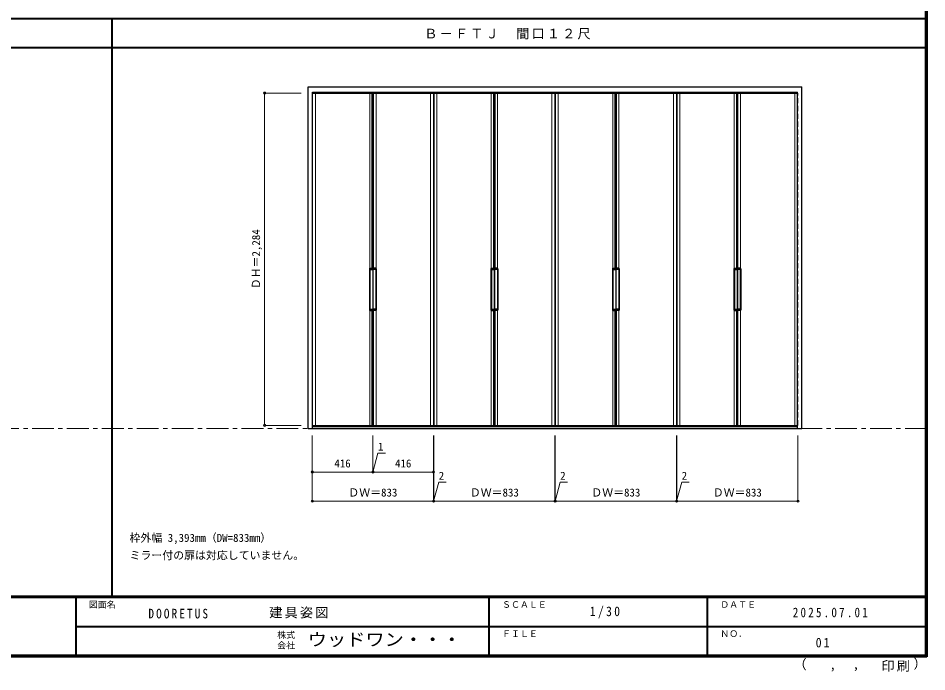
# Model space of a CAD drawing. Units: millimetres, scale not verified. Extents: x -6000 to 5700, y -4307 to 4260.
# Drawn here: x -546 to 5700, y -4307 to 186 of the extents above; entities that cross this region are included whole.
import ezdxf
from ezdxf.enums import TextEntityAlignment as Align

# ---------------------------------------------------------------- set-up
doc = ezdxf.new("R2010")
doc.units = ezdxf.units.MM
doc.header["$LTSCALE"] = 30
doc.header["$PDMODE"] = 32
doc.header["$PDSIZE"] = 15
doc.linetypes.add('CHAIN1', pattern=[8, 5, -1, 1, -1])
doc.linetypes.add('DASHED1', pattern=[1.8, 1.2, -0.6])
for name, color, linetype, lineweight in [('0-1_通り芯', 7, 'CHAIN1', 18), ('0-2_扉', 3, 'Continuous', 25), ('0-3_仕上げ', 7, 'Continuous', 18), ('0-4_枠', 3, 'Continuous', 25), ('0-B_寸法', 7, 'Continuous', 9), ('F-1_枠', 6, 'Continuous', 40)]:
    doc.layers.add(name, color=color, linetype=linetype, lineweight=lineweight)
doc.layers.add('0-A_文字', color=7, linetype='Continuous')
doc.layers.add('F-A_文字', color=7, linetype='Continuous')
doc.styles.add('ＭＳ ゴシック', font='')
doc.styles.get('ＭＳ ゴシック').set_extended_font_data('MS Gothic')

msp = doc.modelspace()

# ---------------------------------------------------------------- linework, layer by layer
at = {"layer": '0-1_通り芯'}
msp.add_line((-5490, -2633.5), (5700, -2633.5), dxfattribs=at)
at = {"layer": '0-2_扉', "color": 4, "linetype": 'DASHED1', "lineweight": 9}
for p, q in [((1476, -2613), (1476, -329)), ((1478.5, -329), (1476, -329)), ((4811.5, -329), (4814, -329)), ((4814, -2613), (4814, -329)), ((1478.5, -2613), (1476, -2613)), ((4811.5, -2613), (4814, -2613))]:
    msp.add_line(p, q, dxfattribs=at)
at = {"layer": '0-2_扉'}
for p, q in [((1478.5, -329), (1892, -329)), ((1888, -1533), (1888, -329)), ((1892, -329), (1892, -2613)), ((1893, -329), (2309, -329)), ((1893, -329), (1893, -2613)), ((1897, -1533), (1897, -329)), ((2309, -329), (2309, -2613)), ((2311, -329), (2727, -329)), ((2311, -329), (2311, -2613)), ((2723, -1533), (2723, -329)), ((2727, -329), (2727, -2613)), ((2728, -329), (3144, -329)), ((2728, -329), (2728, -2613)), ((2732, -1533), (2732, -329)), ((3144, -329), (3144, -2613)), ((3146, -329), (3146, -2613)), ((3146, -329), (3562, -329)), ((3558, -1533), (3558, -329)), ((3562, -329), (3562, -2613)), ((3563, -329), (3979, -329)), ((3563, -329), (3563, -2613)), ((3567, -1533), (3567, -329)), ((3979, -329), (3979, -2613)), ((3981, -329), (4397, -329)), ((3981, -329), (3981, -2613)), ((4393, -1533), (4393, -329)), ((4397, -329), (4397, -2613)), ((4398, -329), (4398, -2613)), ((4398, -329), (4811.5, -329)), ((4402, -1533), (4402, -329)), ((1869, -1536), (1869, -1820)), ((1872, -1533), (1892, -1533)), ((1872, -1544), (1872, -1812)), ((1875, -1541), (1889, -1541)), ((1892, -1533), (1892, -1538)), ((1892, -1538), (1892, -1536.5)), ((1892, -1538), (1892, -1536.5)), ((1913, -1533), (1893, -1533)), ((1893, -1533), (1893, -1538)), ((1893, -1538), (1893, -1536.5)), ((1893, -1538), (1893, -1536.5)), ((1910, -1541), (1896, -1541)), ((1913, -1544), (1913, -1812)), ((1916, -1536), (1916, -1820)), ((2704, -1536), (2704, -1820)), ((2707, -1533), (2727, -1533)), ((2707, -1544), (2707, -1812)), ((2710, -1541), (2724, -1541)), ((2727, -1533), (2727, -1538)), ((2727, -1538), (2727, -1536.5)), ((2727, -1538), (2727, -1536.5)), ((2748, -1533), (2728, -1533)), ((2728, -1533), (2728, -1538)), ((2728, -1538), (2728, -1536.5)), ((2728, -1538), (2728, -1536.5)), ((2745, -1541), (2731, -1541)), ((2748, -1544), (2748, -1812)), ((2751, -1536), (2751, -1820)), ((3539, -1536), (3539, -1820)), ((3542, -1533), (3562, -1533)), ((3542, -1544), (3542, -1812)), ((3545, -1541), (3559, -1541)), ((3562, -1533), (3562, -1538)), ((3562, -1538), (3562, -1536.5)), ((3562, -1538), (3562, -1536.5)), ((3583, -1533), (3563, -1533)), ((3563, -1533), (3563, -1538)), ((3563, -1538), (3563, -1536.5)), ((3563, -1538), (3563, -1536.5)), ((3580, -1541), (3566, -1541)), ((3583, -1544), (3583, -1812)), ((3586, -1536), (3586, -1820)), ((4374, -1536), (4374, -1820)), ((4377, -1533), (4397, -1533)), ((4377, -1544), (4377, -1812)), ((4380, -1541), (4394, -1541)), ((4397, -1533), (4397, -1538)), ((4397, -1538), (4397, -1536.5)), ((4397, -1538), (4397, -1536.5)), ((4418, -1533), (4398, -1533)), ((4398, -1533), (4398, -1538)), ((4398, -1538), (4398, -1536.5)), ((4398, -1538), (4398, -1536.5)), ((4415, -1541), (4401, -1541)), ((4418, -1544), (4418, -1812)), ((4421, -1536), (4421, -1820)), ((1872, -1823), (1892, -1823)), ((1875, -1815), (1889, -1815)), ((1888, -2613), (1888, -1823)), ((1892, -1818), (1892, -1819.5)), ((1892, -1818), (1892, -1819.5)), ((1892, -1818), (1892, -1819.5)), ((1892, -1823), (1892, -1818)), ((1893, -1818), (1893, -1819.5)), ((1893, -1818), (1893, -1819.5)), ((1893, -1818), (1893, -1819.5)), ((1893, -1823), (1893, -1818)), ((1913, -1823), (1893, -1823)), ((1910, -1815), (1896, -1815)), ((1897, -2613), (1897, -1823)), ((2707, -1823), (2727, -1823)), ((2710, -1815), (2724, -1815)), ((2723, -2613), (2723, -1823)), ((2727, -1818), (2727, -1819.5)), ((2727, -1818), (2727, -1819.5)), ((2727, -1818), (2727, -1819.5)), ((2727, -1823), (2727, -1818)), ((2728, -1818), (2728, -1819.5)), ((2728, -1818), (2728, -1819.5)), ((2728, -1818), (2728, -1819.5)), ((2728, -1823), (2728, -1818)), ((2748, -1823), (2728, -1823)), ((2745, -1815), (2731, -1815)), ((2732, -2613), (2732, -1823)), ((3542, -1823), (3562, -1823)), ((3545, -1815), (3559, -1815)), ((3558, -2613), (3558, -1823)), ((3562, -1818), (3562, -1819.5)), ((3562, -1818), (3562, -1819.5)), ((3562, -1818), (3562, -1819.5)), ((3562, -1823), (3562, -1818)), ((3563, -1818), (3563, -1819.5)), ((3563, -1818), (3563, -1819.5)), ((3563, -1818), (3563, -1819.5)), ((3563, -1823), (3563, -1818)), ((3583, -1823), (3563, -1823)), ((3580, -1815), (3566, -1815)), ((3567, -2613), (3567, -1823)), ((4377, -1823), (4397, -1823)), ((4380, -1815), (4394, -1815)), ((4393, -2613), (4393, -1823)), ((4397, -1818), (4397, -1819.5)), ((4397, -1818), (4397, -1819.5)), ((4397, -1818), (4397, -1819.5)), ((4397, -1823), (4397, -1818)), ((4398, -1818), (4398, -1819.5)), ((4398, -1818), (4398, -1819.5)), ((4398, -1818), (4398, -1819.5)), ((4398, -1823), (4398, -1818)), ((4418, -1823), (4398, -1823)), ((4415, -1815), (4401, -1815)), ((4402, -2613), (4402, -1823)), ((1478.5, -2613), (1892, -2613)), ((1893, -2613), (2309, -2613)), ((2311, -2613), (2727, -2613)), ((2728, -2613), (3144, -2613)), ((3146, -2613), (3562, -2613)), ((3563, -2613), (3979, -2613)), ((3981, -2613), (4397, -2613)), ((4398, -2613), (4811.5, -2613))]:
    msp.add_line(p, q, dxfattribs=at)
for centre, start, end in [((1872, -1536), 90, 180), ((1875, -1544), 90, 180), ((1889, -1538), 270, 0), ((1896, -1538), 180, 270), ((1910, -1544), 0, 90), ((1913, -1536), 0, 90), ((2707, -1536), 90, 180), ((2710, -1544), 90, 180), ((2724, -1538), 270, 0), ((2731, -1538), 180, 270), ((2745, -1544), 0, 90), ((2748, -1536), 0, 90), ((3542, -1536), 90, 180), ((3545, -1544), 90, 180), ((3559, -1538), 270, 0), ((3566, -1538), 180, 270), ((3580, -1544), 0, 90), ((3583, -1536), 0, 90), ((4377, -1536), 90, 180), ((4380, -1544), 90, 180), ((4394, -1538), 270, 0), ((4401, -1538), 180, 270), ((4415, -1544), 0, 90), ((4418, -1536), 0, 90), ((1872, -1820), 180, 270), ((1875, -1812), 180, 270), ((1889, -1818), 0, 90), ((1896, -1818), 90, 180), ((1910, -1812), 270, 0), ((1913, -1820), 270, 0), ((2707, -1820), 180, 270), ((2710, -1812), 180, 270), ((2724, -1818), 0, 90), ((2731, -1818), 90, 180), ((2745, -1812), 270, 0), ((2748, -1820), 270, 0), ((3542, -1820), 180, 270), ((3545, -1812), 180, 270), ((3559, -1818), 0, 90), ((3566, -1818), 90, 180), ((3580, -1812), 270, 0), ((3583, -1820), 270, 0), ((4377, -1820), 180, 270), ((4380, -1812), 180, 270), ((4394, -1818), 0, 90), ((4401, -1818), 90, 180), ((4415, -1812), 270, 0), ((4418, -1820), 270, 0)]:
    msp.add_arc(centre, 3, start, end, dxfattribs=at)
at = {"layer": '0-3_仕上げ'}
for p, q in [((1497, -2613), (1497, -329)), ((1871, -1533.17), (1871, -329)), ((1914, -1533.17), (1914, -329)), ((2288, -329), (2288, -2613)), ((2332, -329), (2332, -2613)), ((2706, -1533.17), (2706, -329)), ((2749, -1533.17), (2749, -329)), ((3123, -329), (3123, -2613)), ((3167, -329), (3167, -2613)), ((3541, -1533.17), (3541, -329)), ((3584, -1533.17), (3584, -329)), ((3958, -329), (3958, -2613)), ((4002, -329), (4002, -2613)), ((4376, -1533.17), (4376, -329)), ((4419, -1533.17), (4419, -329)), ((4793, -2613), (4793, -329)), ((1871, -2613), (1871, -1822.83)), ((1914, -2613), (1914, -1822.83)), ((2706, -2613), (2706, -1822.83)), ((2749, -2613), (2749, -1822.83)), ((3541, -2613), (3541, -1822.83)), ((3584, -2613), (3584, -1822.83)), ((4376, -2613), (4376, -1822.83)), ((4419, -2613), (4419, -1822.83))]:
    msp.add_line(p, q, dxfattribs=at)
at = {"layer": '0-4_枠'}
for p, q in [((1448.5, -2633.5), (1448.5, -285.5)), ((1448.5, -285.5), (4841.5, -285.5)), ((4841.5, -2633.5), (4841.5, -285.5)), ((1478.5, -2633.5), (1478.5, -321.5)), ((1478.5, -321.5), (4811.5, -321.5)), ((4811.5, -2633.5), (4811.5, -321.5)), ((1478.5, -2621.5), (4811.5, -2621.5)), ((1448.5, -2633.5), (4841.5, -2633.5))]:
    msp.add_line(p, q, dxfattribs=at)
at = {"layer": '0-B_寸法', "color": 4}
for p, q in [((1148.5, -329), (1148.5, -2613)), ((1148.5, -329), (1398.5, -329)), ((1148.5, -2613), (1398.5, -2613)), ((1476, -3133.5), (1476, -2683.5)), ((2309, -3133.5), (2309, -2683.5)), ((1893, -2933.5), (2309, -2933.5)), ((1476, -3133.5), (2309, -3133.5))]:
    msp.add_line(p, q, dxfattribs=at)
for points in [[(1476, -2933.5), (1892, -2933.5), (1892, -2683.5)], [(1892, -2933.5), (1893, -2933.5), (1893, -2683.5)], [(2309, -3133.5), (2311, -3133.5), (2311, -2683.5)], [(2311, -3133.5), (3144, -3133.5), (3144, -2683.5)], [(3144, -3133.5), (3146, -3133.5), (3146, -2683.5)], [(3146, -3133.5), (3979, -3133.5), (3979, -2683.5)], [(3979, -3133.5), (3981, -3133.5), (3981, -2683.5)], [(3981, -3133.5), (4814, -3133.5), (4814, -2683.5)], [(1892.5, -2933.5), (1927.45, -2803.07), (1978.23, -2803.07)], [(2310, -3133.5), (2344.95, -3003.07), (2395.73, -3003.07)], [(3145, -3133.5), (3179.95, -3003.07), (3230.73, -3003.07)], [(3980, -3133.5), (4014.95, -3003.07), (4065.73, -3003.07)]]:
    msp.add_lwpolyline(points, dxfattribs=at)
at = {"layer": '0-B_寸法'}
for p in [(1148.5, -329), (1148.5, -2613), (1476, -2933.5), (1892, -2933.5), (1893, -2933.5), (2309, -2933.5), (1476, -3133.5), (2309, -3133.5), (2311, -3133.5), (3144, -3133.5), (3146, -3133.5), (3979, -3133.5), (3981, -3133.5), (4814, -3133.5)]:
    msp.add_point(p, dxfattribs=at)
at = {"layer": 'F-1_枠'}
for p, q in [((5690, 4175), (5690, -4205)), ((5695, 4175), (5695, -4205)), ((5700, 4175), (5700, -4205)), ((-6000, 184.5), (5700, 184.5)), ((100, -3790), (100, 184.5)), ((-6000, -15.5), (5700, -15.5)), ((5700, -3790), (-6000, -3790)), ((5700, -3795), (-6000, -3795)), ((-150, -3795), (-150, -4195)), ((2690, -3795), (2690, -4195)), ((4190, -3795), (4190, -4195)), ((-150, -3995), (5690, -3995.01)), ((5700, -4195), (-6000, -4195)), ((5700, -4200), (-6000, -4200)), ((5700, -4205), (-6000, -4205))]:
    msp.add_line(p, q, dxfattribs=at)

# ---------------------------------------------------------------- texts
at = {"layer": '0-A_文字', "style": 'ＭＳ ゴシック'}
for s, p in [('枠外幅 3,393mm（DW=833mm）', (220, -3430)), ('ミラー付の扉は対応していません。', (220, -3550))]:
    msp.add_text(s, height=54.99, dxfattribs=at).set_placement(p, align=Align.BOTTOM_LEFT)
at = {"layer": '0-A_文字', "insert": (2246.25, 39.5), "char_height": 65.98, "attachment_point": 7, "style": 'ＭＳ ゴシック'}
msp.add_mtext('\\T1.17;Ｂ－ＦＴＪ\u3000間口１２尺', dxfattribs=at)
at = {"layer": '0-B_寸法', "style": 'ＭＳ ゴシック'}
msp.add_text('ＤＨ＝2,284', height=54.99, rotation=90, dxfattribs=at).set_placement((1133.5, -1677.25), align=Align.BOTTOM_LEFT)
for s, p in [('1', (1927.45, -2803.07)), ('416', (1627.75, -2918.5)), ('416', (2044.75, -2918.5)), ('2', (2344.95, -3003.07)), ('2', (3179.95, -3003.07)), ('2', (4014.95, -3003.07)), ('ＤＷ＝833', (1723.75, -3118.5)), ('ＤＷ＝833', (2558.75, -3118.5)), ('ＤＷ＝833', (3393.75, -3118.5)), ('ＤＷ＝833', (4228.75, -3118.5))]:
    msp.add_text(s, height=54.99, dxfattribs=at).set_placement(p, align=Align.BOTTOM_LEFT)
at = {"layer": 'F-A_文字', "style": 'ＭＳ ゴシック'}
for s, height, p in [('図面名', 43.99, (-60, -3880)), ('ＳＣＡＬＥ', 43.99, (2780, -3880)), ('ＤＡＴＥ', 43.99, (4280, -3880)), ('株式', 43.99, (1235, -4089)), ('ＦＩＬＥ', 43.99, (2780, -4080)), ('ＮＯ．', 43.99, (4280, -4080)), ('会社', 43.99, (1235, -4161)), ('（', 65.98, (4784.03, -4308.31)), ('）', 65.98, (5608.4, -4304.13)), (',', 65.98, (5031.28, -4308.31)), (',', 65.98, (5190.2, -4305.53))]:
    msp.add_text(s, height=height, dxfattribs=at).set_placement(p, align=Align.BOTTOM_LEFT)
at = {"layer": 'F-A_文字', "style": 'ＭＳ ゴシック', "width": 1.1}
msp.add_text('ウッドワン・・・', height=87.98, dxfattribs=at).set_placement((1445, -4155), align=Align.BOTTOM_LEFT)
at = {"layer": 'F-A_文字', "char_height": 65.98, "attachment_point": 7, "style": 'ＭＳ ゴシック'}
for s, insert in [('\\T1.17;建具姿図', (1180.42, -3940)), ('\\T1.38;\\W0.9;1/30', (3383.75, -3940)), ('\\T1.39;\\W0.85;2025.07.01', (4778.75, -3932.5)), ('\\T1.39;\\W0.85;DOORETUS', (350, -3940.79)), ('\\T1.36;\\W0.9;01', (4936.25, -4140)), ('\\T1.17;印刷', (5388.15, -4306.92))]:
    msp.add_mtext(s, dxfattribs=dict(at, insert=insert))

doc.saveas('drawing.dxf')
